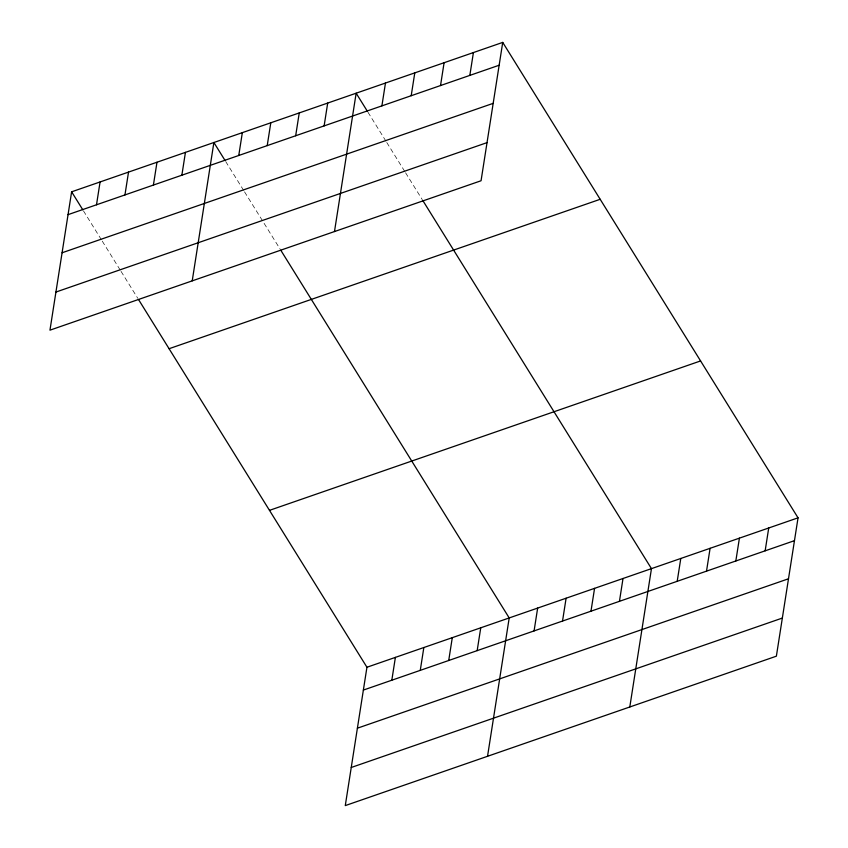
<?xml version="1.0" encoding="UTF-8"?>
<svg xmlns="http://www.w3.org/2000/svg" width="848" height="848" viewBox="0 0 848 848"><rect width="100%" height="100%" fill="white"/><g stroke="black" fill="none" stroke-linecap="round" stroke-linejoin="round"><path stroke-width="0.64" stroke-dasharray="4.24 3.18" d="M367.99 112.254L386.084 141.393M386.783 142.506L404.878 171.646M405.577 172.769L422.283 199.662M225.727 161.565L243.821 190.694M244.521 191.818L280.02 248.973M83.454 210.866L101.559 240.005M102.248 241.129L120.352 270.268M121.052 271.381L137.758 298.284"/><path stroke-width="1.27" d="M71.624 191.818L49.958 330.169L481.06 180.751L502.726 42.4L71.624 191.818L82.765 209.742M96.502 204.781L100.075 181.96M124.953 194.923L128.525 172.091M153.403 185.065L156.986 162.233M181.864 175.197L185.436 152.375M192.22 280.858L213.887 142.506L225.027 160.442M238.765 155.481L242.337 132.648M267.215 145.612L270.798 122.79M295.676 135.754L299.249 112.922M324.127 125.896L327.699 103.064M334.483 231.557L356.149 93.206L367.29 111.13M381.897 105.873L385.469 83.04M411.206 95.707L414.778 72.886M440.525 85.553L444.098 62.72M138.447 299.397L366.94 667.249L345.274 805.6L776.376 656.182L798.042 517.831L502.726 42.4M469.834 75.387L473.417 52.565M391.818 680.213L395.391 657.391M420.269 670.355L423.841 647.522M448.719 660.497L452.291 637.664M477.17 650.628L480.752 627.806M487.536 756.289L509.203 617.938L280.709 250.096M534.081 630.912L537.653 608.08M562.531 621.043L566.104 598.222M590.982 611.185L594.565 588.353M619.443 601.327L623.015 578.495M629.799 706.988L651.465 568.637L422.982 200.785M677.202 581.304L680.785 558.472M706.522 571.139L710.094 548.317M735.831 560.984L739.414 538.151M765.15 550.818L768.723 527.997M68.052 214.65L499.154 65.232M62.084 252.768L493.186 103.35M55.926 292.051L487.028 142.634M169.081 348.708L600.183 199.291M269.484 510.358L700.586 360.941M366.94 667.249L798.042 517.831M363.357 690.081L794.47 540.664M357.39 728.199L788.492 578.781M351.242 767.482L782.344 618.065"/></g></svg>
